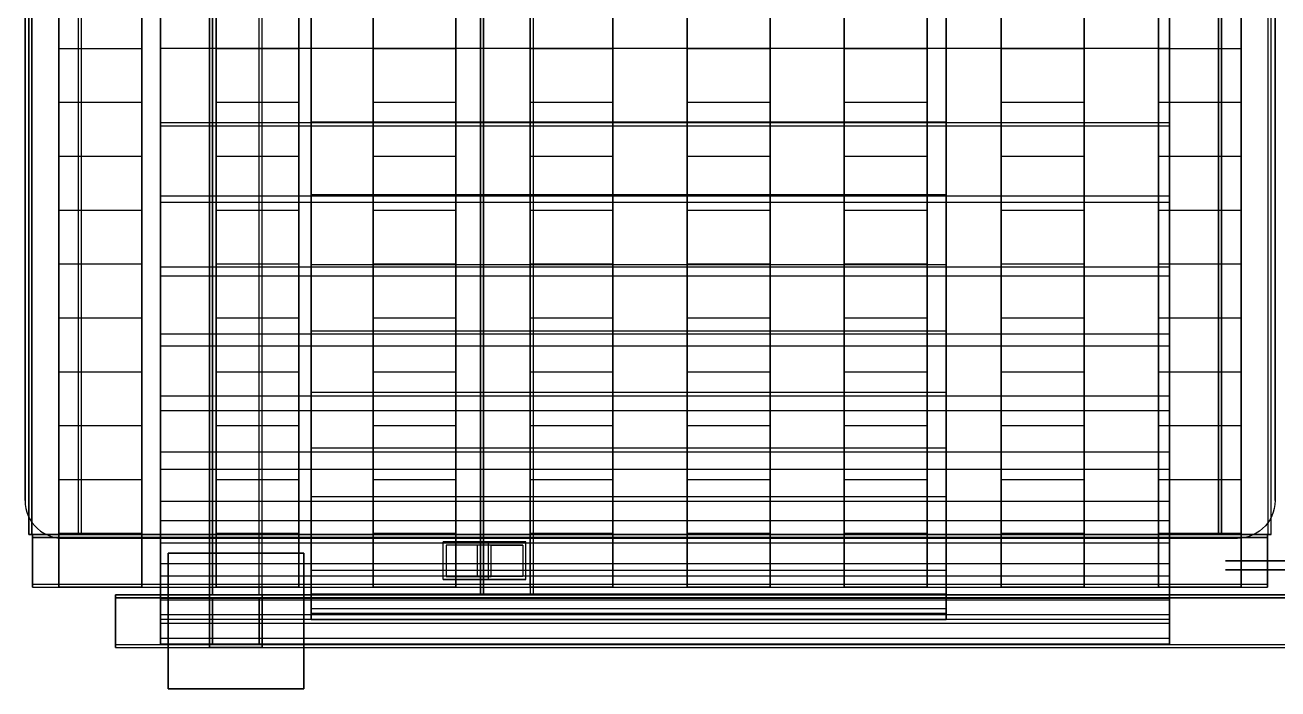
# Model space of a CAD drawing. Header units: millimetres. Extents: x -840 to 1340, y -435 to 456.
# Drawn here: x -840 to -8, y -425 to 16 of the extents above; entities that cross this region are included whole.
import ezdxf

# ---------------------------------------------------------------- set-up
doc = ezdxf.new("R2010")
doc.units = ezdxf.units.MM
for name, color, linetype in [('B01', 7, 'Continuous'), ('B10', 7, 'Continuous'), ('B200', 7, 'Continuous'), ('B300', 7, 'Continuous'), ('B60', 7, 'Continuous'), ('C1', 7, 'Continuous'), ('EH0', 7, 'Continuous'), ('H000', 7, 'Continuous'), ('R010', 7, 'Continuous'), ('R020', 7, 'Continuous'), ('R021', 7, 'Continuous'), ('R1000', 7, 'Continuous'), ('R1001', 7, 'Continuous'), ('R1002', 7, 'Continuous'), ('R1003', 7, 'Continuous'), ('R1004', 7, 'Continuous'), ('R1005', 7, 'Continuous'), ('R1006', 7, 'Continuous'), ('R1007', 7, 'Continuous'), ('R200', 7, 'Continuous'), ('T00', 7, 'Continuous')]:
    doc.layers.add(name, color=color, linetype=linetype)

msp = doc.modelspace()

# ---------------------------------------------------------------- linework, layer by layer
at = {"layer": 'B01'}
for points in [[(1280, -362.5), (-780, -362.5)], [(-780, -362.5), (1280, -362.5)], [(-780, -362.5), (-780, -362.5)], [(-780, -362.5), (-780, -397.5)], [(-780, -397.5), (-780, -362.5)], [(1280, -364.5), (-780, -364.5)], [(-780, -364.5), (-780, -395.5)], [(-780, -364.5), (1280, -364.5)], [(-780, -395.5), (-780, -364.5)], [(-780, -364.5), (-780, -364.5)], [(-780, -395.5), (1280, -395.5)], [(-780, -395.5), (1280, -395.5)], [(-780, -395.5), (-780, -395.5)], [(-780, -397.5), (1280, -397.5)], [(-780, -397.5), (1280, -397.5)], [(-780, -397.5), (-780, -397.5)]]:
    msp.add_lwpolyline(points, dxfattribs=at)
at = {"layer": 'B10'}
for points in [[(-717.5, 362.5), (-717.5, -362.5)], [(-717.5, -362.5), (-717.5, 362.5)], [(-715.5, 362.5), (-715.5, -362.5)], [(-715.5, -362.5), (-715.5, 362.5)], [(-684.5, -362.5), (-684.5, 362.5)], [(-684.5, -362.5), (-684.5, 362.5)], [(-682.5, -362.5), (-682.5, 362.5)], [(-682.5, -362.5), (-682.5, 362.5)], [(-717.5, -362.5), (-717.5, -362.5)], [(-717.5, -362.5), (-682.5, -362.5)], [(-682.5, -362.5), (-717.5, -362.5)], [(-715.5, -362.5), (-684.5, -362.5)], [(-684.5, -362.5), (-715.5, -362.5)], [(-715.5, -362.5), (-715.5, -362.5)], [(-684.5, -362.5), (-684.5, -362.5)], [(-682.5, -362.5), (-682.5, -362.5)]]:
    msp.add_lwpolyline(points, dxfattribs=at)
at = {"layer": 'B200'}
for points in [[(-717.5, -362.5), (-717.5, -362.5)], [(-682.5, -362.5), (-717.5, -362.5)], [(-717.5, -362.5), (-682.5, -362.5)], [(-717.5, -362.5), (-717.5, -397.5)], [(-717.5, -397.5), (-717.5, -362.5)], [(-715.5, -364.5), (-715.5, -364.5)], [(-715.5, -395.5), (-715.5, -364.5)], [(-715.5, -364.5), (-715.5, -395.5)], [(-715.5, -364.5), (-684.5, -364.5)], [(-684.5, -364.5), (-715.5, -364.5)], [(-684.5, -364.5), (-684.5, -364.5)], [(-684.5, -364.5), (-684.5, -395.5)], [(-684.5, -395.5), (-684.5, -364.5)], [(-682.5, -362.5), (-682.5, -362.5)], [(-682.5, -397.5), (-682.5, -362.5)], [(-682.5, -362.5), (-682.5, -397.5)], [(-717.5, -397.5), (-717.5, -397.5)], [(-717.5, -397.5), (-682.5, -397.5)], [(-682.5, -397.5), (-717.5, -397.5)], [(-715.5, -395.5), (-715.5, -395.5)], [(-684.5, -395.5), (-715.5, -395.5)], [(-715.5, -395.5), (-684.5, -395.5)], [(-684.5, -395.5), (-684.5, -395.5)], [(-682.5, -397.5), (-682.5, -397.5)]]:
    msp.add_lwpolyline(points, dxfattribs=at)
at = {"layer": 'B300'}
for points in [[(-745, -425), (-745, -335)], [(-745, -335), (-745, -335)], [(-745, -335), (-745, -425)], [(-655, -335), (-745, -335)], [(-745, -335), (-655, -335)], [(-655, -335), (-655, -425)], [(-655, -335), (-655, -335)], [(-655, -425), (-655, -335)], [(-745, -425), (-745, -425)], [(-745, -425), (-655, -425)], [(-655, -425), (-745, -425)], [(-655, -425), (-655, -425)]]:
    msp.add_lwpolyline(points, dxfattribs=at)
at = {"layer": 'B60'}
for points in [[(-537.5, 362.5), (-537.5, -362.5)], [(-537.5, -362.5), (-537.5, 362.5)], [(-535.5, 362.5), (-535.5, -362.5)], [(-535.5, -362.5), (-535.5, 362.5)], [(-504.5, -362.5), (-504.5, 362.5)], [(-504.5, -362.5), (-504.5, 362.5)], [(-502.5, -362.5), (-502.5, 362.5)], [(-502.5, -362.5), (-502.5, 362.5)], [(-537.5, -362.5), (-537.5, -362.5)], [(-537.5, -362.5), (-502.5, -362.5)], [(-502.5, -362.5), (-537.5, -362.5)], [(-535.5, -362.5), (-504.5, -362.5)], [(-504.5, -362.5), (-535.5, -362.5)], [(-535.5, -362.5), (-535.5, -362.5)], [(-504.5, -362.5), (-504.5, -362.5)], [(-502.5, -362.5), (-502.5, -362.5)]]:
    msp.add_lwpolyline(points, dxfattribs=at)
at = {"layer": 'C1'}
for points in [[(-750, 51.56), (-750, 0)], [(-80, 0), (-80, 51.56)], [(-750, 0), (-750, 49.47)], [(-80, 49.47), (-80, 0)], [(-80, 0), (-750, 0)], [(-750, 0), (-750, -51.56)], [(-80, 0), (-750, 0)], [(-750, -49.47), (-750, 0)], [(-80, -51.56), (-80, 0)], [(-80, 0), (-80, -49.47)], [(-80, -49.47), (-750, -49.47)], [(-750, -98.09), (-750, -49.47)], [(-80, -49.47), (-80, -98.09)], [(-80, -51.56), (-750, -51.56)], [(-750, -51.56), (-750, -102.23)], [(-80, -102.23), (-80, -51.56)], [(-80, -98.09), (-750, -98.09)], [(-750, -145.04), (-750, -98.09)], [(-80, -98.09), (-80, -145.04)], [(-80, -102.23), (-750, -102.23)], [(-750, -102.23), (-750, -151.16)], [(-80, -151.16), (-80, -102.23)], [(-80, -145.04), (-750, -145.04)], [(-750, -189.5), (-750, -145.04)], [(-80, -145.04), (-80, -189.5)], [(-80, -151.16), (-750, -151.16)], [(-750, -151.16), (-750, -197.5)], [(-80, -197.5), (-80, -151.16)], [(-80, -189.5), (-750, -189.5)], [(-750, -230.72), (-750, -189.5)], [(-80, -189.5), (-80, -230.72)], [(-80, -197.5), (-750, -197.5)], [(-750, -197.5), (-750, -240.46)], [(-80, -240.46), (-80, -197.5)], [(-80, -230.72), (-750, -230.72)], [(-750, -267.99), (-750, -230.72)], [(-80, -230.72), (-80, -267.99)], [(-80, -240.46), (-750, -240.46)], [(-750, -240.46), (-750, -279.31)], [(-80, -279.31), (-80, -240.46)], [(-80, -267.99), (-750, -267.99)], [(-750, -300.68), (-750, -267.99)], [(-80, -267.99), (-80, -300.68)], [(-80, -279.31), (-750, -279.31)], [(-750, -279.31), (-750, -313.37)], [(-80, -313.37), (-80, -279.31)], [(-80, -300.68), (-750, -300.68)], [(-750, -328.22), (-750, -300.68)], [(-80, -300.68), (-80, -328.22)], [(-80, -313.37), (-750, -313.37)], [(-750, -313.37), (-750, -342.08)], [(-80, -342.08), (-80, -313.37)], [(-80, -328.22), (-750, -328.22)], [(-750, -350.15), (-750, -328.22)], [(-80, -328.22), (-80, -350.15)], [(-80, -342.08), (-750, -342.08)], [(-750, -342.08), (-750, -364.93)], [(-80, -364.93), (-80, -342.08)], [(-80, -350.15), (-750, -350.15)], [(-750, -366.09), (-750, -350.15)], [(-80, -350.15), (-80, -366.09)], [(-80, -364.93), (-750, -364.93)], [(-750, -364.93), (-750, -381.54)], [(-80, -381.54), (-80, -364.93)], [(-80, -366.09), (-750, -366.09)], [(-750, -375.76), (-750, -366.09)], [(-80, -366.09), (-80, -375.76)], [(-80, -375.76), (-750, -375.76)], [(-750, -379), (-750, -375.76)], [(-80, -379), (-750, -379)], [(-750, -395), (-750, -379)], [(-80, -381.54), (-750, -381.54)], [(-750, -381.54), (-750, -391.62)], [(-80, -375.76), (-80, -379)], [(-80, -379), (-80, -395)], [(-80, -391.62), (-80, -381.54)], [(-80, -391.62), (-750, -391.62)], [(-750, -391.62), (-750, -395)], [(-750, -395), (-80, -395)], [(-80, -395), (-80, -391.62)]]:
    msp.add_lwpolyline(points, dxfattribs=at)
at = {"layer": 'EH0'}
for points in [[(-650, 49.47), (-650, 0)], [(-650, 0), (-650, 48.95)], [(-228.47, 0), (-228.47, 49.47)], [(-228.47, 48.95), (-228.47, 0)], [(-228.47, 0), (-650, 0)], [(-650, 0), (-650, -49.47)], [(-228.47, 0), (-650, 0)], [(-650, -48.95), (-650, 0)], [(-228.47, -49.47), (-228.47, 0)], [(-228.47, 0), (-228.47, -48.95)], [(-228.47, -48.95), (-650, -48.95)], [(-650, -97.06), (-650, -48.95)], [(-228.47, -49.47), (-650, -49.47)], [(-650, -49.47), (-650, -98.09)], [(-228.47, -48.95), (-228.47, -97.06)], [(-228.47, -98.09), (-228.47, -49.47)], [(-228.47, -97.06), (-650, -97.06)], [(-650, -143.51), (-650, -97.06)], [(-228.47, -98.09), (-650, -98.09)], [(-650, -98.09), (-650, -145.04)], [(-228.47, -97.06), (-228.47, -143.51)], [(-228.47, -145.04), (-228.47, -98.09)], [(-228.47, -143.51), (-650, -143.51)], [(-650, -187.5), (-650, -143.51)], [(-228.47, -145.04), (-650, -145.04)], [(-650, -145.04), (-650, -189.5)], [(-228.47, -143.51), (-228.47, -187.5)], [(-228.47, -189.5), (-228.47, -145.04)], [(-228.47, -187.5), (-650, -187.5)], [(-650, -228.29), (-650, -187.5)], [(-228.47, -189.5), (-650, -189.5)], [(-650, -189.5), (-650, -230.72)], [(-228.47, -187.5), (-228.47, -228.29)], [(-228.47, -230.72), (-228.47, -189.5)], [(-228.47, -228.29), (-650, -228.29)], [(-650, -265.17), (-650, -228.29)], [(-228.47, -230.72), (-650, -230.72)], [(-650, -230.72), (-650, -267.99)], [(-228.47, -228.29), (-228.47, -265.17)], [(-228.47, -267.99), (-228.47, -230.72)], [(-228.47, -265.17), (-650, -265.17)], [(-650, -297.51), (-650, -265.17)], [(-228.47, -265.17), (-228.47, -297.51)], [(-228.47, -267.99), (-650, -267.99)], [(-650, -267.99), (-650, -300.68)], [(-228.47, -300.68), (-228.47, -267.99)], [(-228.47, -297.51), (-650, -297.51)], [(-650, -324.76), (-650, -297.51)], [(-228.47, -297.51), (-228.47, -324.76)], [(-228.47, -300.68), (-650, -300.68)], [(-650, -300.68), (-650, -328.22)], [(-228.47, -328.22), (-228.47, -300.68)], [(-228.47, -324.76), (-650, -324.76)], [(-650, -346.45), (-650, -324.76)], [(-228.47, -328.22), (-650, -328.22)], [(-650, -328.22), (-650, -350.15)], [(-228.47, -324.76), (-228.47, -346.45)], [(-228.47, -350.15), (-228.47, -328.22)], [(-228.47, -346.45), (-650, -346.45)], [(-650, -362.22), (-650, -346.45)], [(-228.47, -346.45), (-228.47, -362.22)], [(-228.47, -350.15), (-650, -350.15)], [(-650, -350.15), (-650, -366.09)], [(-228.47, -366.09), (-228.47, -350.15)], [(-228.47, -362.22), (-650, -362.22)], [(-650, -371.79), (-650, -362.22)], [(-228.47, -362.22), (-228.47, -371.79)], [(-228.47, -366.09), (-650, -366.09)], [(-650, -366.09), (-650, -375.76)], [(-228.47, -371.79), (-650, -371.79)], [(-650, -375), (-650, -371.79)], [(-228.47, -375.76), (-228.47, -366.09)], [(-228.47, -371.79), (-228.47, -375)], [(-228.47, -375), (-650, -375)], [(-650, -379), (-650, -375)], [(-228.47, -375.76), (-650, -375.76)], [(-650, -375.76), (-650, -379)], [(-650, -379), (-228.47, -379)], [(-228.47, -375), (-228.47, -379)], [(-228.47, -379), (-228.47, -375.76)]]:
    msp.add_lwpolyline(points, dxfattribs=at)
at = {"layer": 'H000'}
for points in [[(43, -340), (39.73, -340), (30.41, -340), (16.46, -340), (0, -340), (-16.46, -340), (-30.41, -340), (-39.73, -340), (-43, -340), (-39.73, -340), (-30.41, -340), (-16.46, -340), (0, -340), (16.46, -340), (30.41, -340), (39.73, -340)], [(43, -346), (39.73, -346), (30.41, -346), (16.46, -346), (0, -346), (-16.46, -346), (-30.41, -346), (-39.73, -346), (-43, -346), (-39.73, -346), (-30.41, -346), (-16.46, -346), (0, -346), (16.46, -346), (30.41, -346), (39.73, -346)]]:
    msp.add_lwpolyline(points, dxfattribs=at)
at = {"layer": 'R010'}
for points in [[(-15, -322.5), (-835, -322.5)], [(-835, -322.5), (-15, -322.5)], [(-835, -322.5), (-835, -322.5)], [(-835, -322.5), (-835, -357.5)], [(-835, -357.5), (-835, -322.5)], [(-15, -322.5), (-15, -322.5)], [(-15, -357.5), (-15, -322.5)], [(-15, -322.5), (-15, -357.5)], [(-15, -324.5), (-835, -324.5)], [(-835, -324.5), (-835, -355.5)], [(-835, -324.5), (-15, -324.5)], [(-835, -355.5), (-835, -324.5)], [(-835, -324.5), (-835, -324.5)], [(-15, -355.5), (-15, -324.5)], [(-15, -324.5), (-15, -355.5)], [(-15, -324.5), (-15, -324.5)], [(-835, -355.5), (-15, -355.5)], [(-835, -355.5), (-15, -355.5)], [(-835, -355.5), (-835, -355.5)], [(-835, -357.5), (-15, -357.5)], [(-835, -357.5), (-15, -357.5)], [(-835, -357.5), (-835, -357.5)], [(-15, -355.5), (-15, -355.5)], [(-15, -357.5), (-15, -357.5)]]:
    msp.add_lwpolyline(points, dxfattribs=at)
at = {"layer": 'R020'}
for points in [[(-837.5, 322.5), (-837.5, -322.5)], [(-837.5, -322.5), (-837.5, 322.5)], [(-835.5, 322.5), (-835.5, -322.5)], [(-835.5, -322.5), (-835.5, 322.5)], [(-804.5, -322.5), (-804.5, 322.5)], [(-804.5, -322.5), (-804.5, 322.5)], [(-802.5, -322.5), (-802.5, 322.5)], [(-802.5, -322.5), (-802.5, 322.5)], [(-837.5, -322.5), (-837.5, -322.5)], [(-837.5, -322.5), (-802.5, -322.5)], [(-802.5, -322.5), (-837.5, -322.5)], [(-835.5, -322.5), (-804.5, -322.5)], [(-804.5, -322.5), (-835.5, -322.5)], [(-835.5, -322.5), (-835.5, -322.5)], [(-804.5, -322.5), (-804.5, -322.5)], [(-802.5, -322.5), (-802.5, -322.5)]]:
    msp.add_lwpolyline(points, dxfattribs=at)
at = {"layer": 'R021'}
for points in [[(-47.5, 322.5), (-47.5, -322.5)], [(-47.5, -322.5), (-47.5, 322.5)], [(-45.5, 322.5), (-45.5, -322.5)], [(-45.5, -322.5), (-45.5, 322.5)], [(-14.5, -322.5), (-14.5, 322.5)], [(-14.5, -322.5), (-14.5, 322.5)], [(-12.5, -322.5), (-12.5, 322.5)], [(-12.5, -322.5), (-12.5, 322.5)], [(-47.5, -322.5), (-47.5, -322.5)], [(-47.5, -322.5), (-12.5, -322.5)], [(-12.5, -322.5), (-47.5, -322.5)], [(-45.5, -322.5), (-14.5, -322.5)], [(-14.5, -322.5), (-45.5, -322.5)], [(-45.5, -322.5), (-45.5, -322.5)], [(-14.5, -322.5), (-14.5, -322.5)], [(-12.5, -322.5), (-12.5, -322.5)]]:
    msp.add_lwpolyline(points, dxfattribs=at)
at = {"layer": 'R1000'}
for points in [[(-817.5, 0), (-817.5, 35.75)], [(-817.5, 35.75), (-817.5, 0)], [(-762.5, 35.75), (-762.5, 0)], [(-762.5, 0), (-762.5, 35.75)], [(-817.5, 0), (-762.5, 0)], [(-817.5, -35.75), (-817.5, 0)], [(-817.5, 0), (-762.5, 0)], [(-817.5, 0), (-817.5, -35.75)], [(-762.5, 0), (-762.5, -35.75)], [(-762.5, -35.75), (-762.5, 0)], [(-817.5, -35.75), (-762.5, -35.75)], [(-817.5, -71.5), (-817.5, -35.75)], [(-817.5, -35.75), (-762.5, -35.75)], [(-817.5, -35.75), (-817.5, -71.5)], [(-762.5, -35.75), (-762.5, -71.5)], [(-762.5, -71.5), (-762.5, -35.75)], [(-817.5, -71.5), (-762.5, -71.5)], [(-817.5, -107.25), (-817.5, -71.5)], [(-817.5, -71.5), (-762.5, -71.5)], [(-817.5, -71.5), (-817.5, -107.25)], [(-762.5, -71.5), (-762.5, -107.25)], [(-762.5, -107.25), (-762.5, -71.5)], [(-817.5, -107.25), (-762.5, -107.25)], [(-817.5, -143), (-817.5, -107.25)], [(-817.5, -107.25), (-762.5, -107.25)], [(-817.5, -107.25), (-817.5, -143)], [(-762.5, -107.25), (-762.5, -143)], [(-762.5, -143), (-762.5, -107.25)], [(-817.5, -143), (-762.5, -143)], [(-817.5, -178.75), (-817.5, -143)], [(-817.5, -143), (-762.5, -143)], [(-817.5, -143), (-817.5, -178.75)], [(-762.5, -143), (-762.5, -178.75)], [(-762.5, -178.75), (-762.5, -143)], [(-817.5, -178.75), (-762.5, -178.75)], [(-817.5, -214.5), (-817.5, -178.75)], [(-817.5, -178.75), (-762.5, -178.75)], [(-817.5, -178.75), (-817.5, -214.5)], [(-762.5, -178.75), (-762.5, -214.5)], [(-762.5, -214.5), (-762.5, -178.75)], [(-817.5, -214.5), (-762.5, -214.5)], [(-817.5, -250.25), (-817.5, -214.5)], [(-817.5, -214.5), (-762.5, -214.5)], [(-817.5, -214.5), (-817.5, -250.25)], [(-762.5, -214.5), (-762.5, -250.25)], [(-762.5, -250.25), (-762.5, -214.5)], [(-817.5, -250.25), (-762.5, -250.25)], [(-817.5, -286), (-817.5, -250.25)], [(-817.5, -250.25), (-762.5, -250.25)], [(-817.5, -250.25), (-817.5, -286)], [(-762.5, -250.25), (-762.5, -286)], [(-762.5, -286), (-762.5, -250.25)], [(-817.5, -286), (-762.5, -286)], [(-817.5, -321.75), (-817.5, -286)], [(-817.5, -286), (-762.5, -286)], [(-817.5, -286), (-817.5, -321.75)], [(-762.5, -286), (-762.5, -321.75)], [(-762.5, -321.75), (-762.5, -286)], [(-817.5, -321.75), (-762.5, -321.75)], [(-817.5, -357.5), (-817.5, -321.75)], [(-817.5, -321.75), (-762.5, -321.75)], [(-817.5, -321.75), (-817.5, -357.5)], [(-762.5, -321.75), (-762.5, -357.5)], [(-762.5, -357.5), (-762.5, -321.75)], [(-762.5, -357.5), (-817.5, -357.5)], [(-817.5, -357.5), (-762.5, -357.5)], [(-817.5, -357.5), (-817.5, -357.5)], [(-762.5, -357.5), (-762.5, -357.5)]]:
    msp.add_lwpolyline(points, dxfattribs=at)
at = {"layer": 'R1001'}
for points in [[(-713.21, 0), (-713.21, 35.75)], [(-713.21, 35.75), (-713.21, 0)], [(-658.21, 35.75), (-658.21, 0)], [(-658.21, 0), (-658.21, 35.75)], [(-713.21, 0), (-658.21, 0)], [(-713.21, -35.75), (-713.21, 0)], [(-713.21, 0), (-658.21, 0)], [(-713.21, 0), (-713.21, -35.75)], [(-658.21, 0), (-658.21, -35.75)], [(-658.21, -35.75), (-658.21, 0)], [(-713.21, -35.75), (-658.21, -35.75)], [(-713.21, -71.5), (-713.21, -35.75)], [(-713.21, -35.75), (-658.21, -35.75)], [(-713.21, -35.75), (-713.21, -71.5)], [(-658.21, -35.75), (-658.21, -71.5)], [(-658.21, -71.5), (-658.21, -35.75)], [(-713.21, -71.5), (-658.21, -71.5)], [(-713.21, -107.25), (-713.21, -71.5)], [(-713.21, -71.5), (-658.21, -71.5)], [(-713.21, -71.5), (-713.21, -107.25)], [(-658.21, -71.5), (-658.21, -107.25)], [(-658.21, -107.25), (-658.21, -71.5)], [(-713.21, -107.25), (-658.21, -107.25)], [(-713.21, -143), (-713.21, -107.25)], [(-713.21, -107.25), (-658.21, -107.25)], [(-713.21, -107.25), (-713.21, -143)], [(-658.21, -107.25), (-658.21, -143)], [(-658.21, -143), (-658.21, -107.25)], [(-713.21, -143), (-658.21, -143)], [(-713.21, -178.75), (-713.21, -143)], [(-713.21, -143), (-658.21, -143)], [(-713.21, -143), (-713.21, -178.75)], [(-658.21, -143), (-658.21, -178.75)], [(-658.21, -178.75), (-658.21, -143)], [(-713.21, -178.75), (-658.21, -178.75)], [(-713.21, -214.5), (-713.21, -178.75)], [(-713.21, -178.75), (-658.21, -178.75)], [(-713.21, -178.75), (-713.21, -214.5)], [(-658.21, -178.75), (-658.21, -214.5)], [(-658.21, -214.5), (-658.21, -178.75)], [(-713.21, -214.5), (-658.21, -214.5)], [(-713.21, -250.25), (-713.21, -214.5)], [(-713.21, -214.5), (-658.21, -214.5)], [(-713.21, -214.5), (-713.21, -250.25)], [(-658.21, -214.5), (-658.21, -250.25)], [(-658.21, -250.25), (-658.21, -214.5)], [(-713.21, -250.25), (-658.21, -250.25)], [(-713.21, -286), (-713.21, -250.25)], [(-713.21, -250.25), (-658.21, -250.25)], [(-713.21, -250.25), (-713.21, -286)], [(-658.21, -250.25), (-658.21, -286)], [(-658.21, -286), (-658.21, -250.25)], [(-713.21, -286), (-658.21, -286)], [(-713.21, -321.75), (-713.21, -286)], [(-713.21, -286), (-658.21, -286)], [(-713.21, -286), (-713.21, -321.75)], [(-658.21, -286), (-658.21, -321.75)], [(-658.21, -321.75), (-658.21, -286)], [(-713.21, -321.75), (-658.21, -321.75)], [(-713.21, -357.5), (-713.21, -321.75)], [(-713.21, -321.75), (-658.21, -321.75)], [(-713.21, -321.75), (-713.21, -357.5)], [(-658.21, -321.75), (-658.21, -357.5)], [(-658.21, -357.5), (-658.21, -321.75)], [(-658.21, -357.5), (-713.21, -357.5)], [(-713.21, -357.5), (-658.21, -357.5)], [(-713.21, -357.5), (-713.21, -357.5)], [(-658.21, -357.5), (-658.21, -357.5)]]:
    msp.add_lwpolyline(points, dxfattribs=at)
at = {"layer": 'R1002'}
for points in [[(-608.93, 0), (-608.93, 35.75)], [(-608.93, 35.75), (-608.93, 0)], [(-553.93, 35.75), (-553.93, 0)], [(-553.93, 0), (-553.93, 35.75)], [(-608.93, 0), (-553.93, 0)], [(-608.93, -35.75), (-608.93, 0)], [(-608.93, 0), (-553.93, 0)], [(-608.93, 0), (-608.93, -35.75)], [(-553.93, 0), (-553.93, -35.75)], [(-553.93, -35.75), (-553.93, 0)], [(-608.93, -35.75), (-553.93, -35.75)], [(-608.93, -71.5), (-608.93, -35.75)], [(-608.93, -35.75), (-553.93, -35.75)], [(-608.93, -35.75), (-608.93, -71.5)], [(-553.93, -35.75), (-553.93, -71.5)], [(-553.93, -71.5), (-553.93, -35.75)], [(-608.93, -71.5), (-553.93, -71.5)], [(-608.93, -107.25), (-608.93, -71.5)], [(-608.93, -71.5), (-553.93, -71.5)], [(-608.93, -71.5), (-608.93, -107.25)], [(-553.93, -71.5), (-553.93, -107.25)], [(-553.93, -107.25), (-553.93, -71.5)], [(-608.93, -107.25), (-553.93, -107.25)], [(-608.93, -143), (-608.93, -107.25)], [(-608.93, -107.25), (-553.93, -107.25)], [(-608.93, -107.25), (-608.93, -143)], [(-553.93, -107.25), (-553.93, -143)], [(-553.93, -143), (-553.93, -107.25)], [(-608.93, -143), (-553.93, -143)], [(-608.93, -178.75), (-608.93, -143)], [(-608.93, -143), (-553.93, -143)], [(-608.93, -143), (-608.93, -178.75)], [(-553.93, -143), (-553.93, -178.75)], [(-553.93, -178.75), (-553.93, -143)], [(-608.93, -178.75), (-553.93, -178.75)], [(-608.93, -214.5), (-608.93, -178.75)], [(-608.93, -178.75), (-553.93, -178.75)], [(-608.93, -178.75), (-608.93, -214.5)], [(-553.93, -178.75), (-553.93, -214.5)], [(-553.93, -214.5), (-553.93, -178.75)], [(-608.93, -214.5), (-553.93, -214.5)], [(-608.93, -250.25), (-608.93, -214.5)], [(-608.93, -214.5), (-553.93, -214.5)], [(-608.93, -214.5), (-608.93, -250.25)], [(-553.93, -214.5), (-553.93, -250.25)], [(-553.93, -250.25), (-553.93, -214.5)], [(-608.93, -250.25), (-553.93, -250.25)], [(-608.93, -286), (-608.93, -250.25)], [(-608.93, -250.25), (-553.93, -250.25)], [(-608.93, -250.25), (-608.93, -286)], [(-553.93, -250.25), (-553.93, -286)], [(-553.93, -286), (-553.93, -250.25)], [(-608.93, -286), (-553.93, -286)], [(-608.93, -321.75), (-608.93, -286)], [(-608.93, -286), (-553.93, -286)], [(-608.93, -286), (-608.93, -321.75)], [(-553.93, -286), (-553.93, -321.75)], [(-553.93, -321.75), (-553.93, -286)], [(-608.93, -321.75), (-553.93, -321.75)], [(-608.93, -357.5), (-608.93, -321.75)], [(-608.93, -321.75), (-553.93, -321.75)], [(-608.93, -321.75), (-608.93, -357.5)], [(-553.93, -321.75), (-553.93, -357.5)], [(-553.93, -357.5), (-553.93, -321.75)], [(-553.93, -357.5), (-608.93, -357.5)], [(-608.93, -357.5), (-553.93, -357.5)], [(-608.93, -357.5), (-608.93, -357.5)], [(-553.93, -357.5), (-553.93, -357.5)]]:
    msp.add_lwpolyline(points, dxfattribs=at)
at = {"layer": 'R1003'}
for points in [[(-504.64, 0), (-504.64, 35.75)], [(-504.64, 35.75), (-504.64, 0)], [(-449.64, 35.75), (-449.64, 0)], [(-449.64, 0), (-449.64, 35.75)], [(-504.64, 0), (-449.64, 0)], [(-504.64, -35.75), (-504.64, 0)], [(-504.64, 0), (-449.64, 0)], [(-504.64, 0), (-504.64, -35.75)], [(-449.64, 0), (-449.64, -35.75)], [(-449.64, -35.75), (-449.64, 0)], [(-504.64, -35.75), (-449.64, -35.75)], [(-504.64, -71.5), (-504.64, -35.75)], [(-504.64, -35.75), (-449.64, -35.75)], [(-504.64, -35.75), (-504.64, -71.5)], [(-449.64, -35.75), (-449.64, -71.5)], [(-449.64, -71.5), (-449.64, -35.75)], [(-504.64, -71.5), (-449.64, -71.5)], [(-504.64, -107.25), (-504.64, -71.5)], [(-504.64, -71.5), (-449.64, -71.5)], [(-504.64, -71.5), (-504.64, -107.25)], [(-449.64, -71.5), (-449.64, -107.25)], [(-449.64, -107.25), (-449.64, -71.5)], [(-504.64, -107.25), (-449.64, -107.25)], [(-504.64, -143), (-504.64, -107.25)], [(-504.64, -107.25), (-449.64, -107.25)], [(-504.64, -107.25), (-504.64, -143)], [(-449.64, -107.25), (-449.64, -143)], [(-449.64, -143), (-449.64, -107.25)], [(-504.64, -143), (-449.64, -143)], [(-504.64, -178.75), (-504.64, -143)], [(-504.64, -143), (-449.64, -143)], [(-504.64, -143), (-504.64, -178.75)], [(-449.64, -143), (-449.64, -178.75)], [(-449.64, -178.75), (-449.64, -143)], [(-504.64, -178.75), (-449.64, -178.75)], [(-504.64, -214.5), (-504.64, -178.75)], [(-504.64, -178.75), (-449.64, -178.75)], [(-504.64, -178.75), (-504.64, -214.5)], [(-449.64, -178.75), (-449.64, -214.5)], [(-449.64, -214.5), (-449.64, -178.75)], [(-504.64, -214.5), (-449.64, -214.5)], [(-504.64, -250.25), (-504.64, -214.5)], [(-504.64, -214.5), (-449.64, -214.5)], [(-504.64, -214.5), (-504.64, -250.25)], [(-449.64, -214.5), (-449.64, -250.25)], [(-449.64, -250.25), (-449.64, -214.5)], [(-504.64, -250.25), (-449.64, -250.25)], [(-504.64, -286), (-504.64, -250.25)], [(-504.64, -250.25), (-449.64, -250.25)], [(-504.64, -250.25), (-504.64, -286)], [(-449.64, -250.25), (-449.64, -286)], [(-449.64, -286), (-449.64, -250.25)], [(-504.64, -286), (-449.64, -286)], [(-504.64, -321.75), (-504.64, -286)], [(-504.64, -286), (-449.64, -286)], [(-504.64, -286), (-504.64, -321.75)], [(-449.64, -286), (-449.64, -321.75)], [(-449.64, -321.75), (-449.64, -286)], [(-504.64, -321.75), (-449.64, -321.75)], [(-504.64, -357.5), (-504.64, -321.75)], [(-504.64, -321.75), (-449.64, -321.75)], [(-504.64, -321.75), (-504.64, -357.5)], [(-449.64, -321.75), (-449.64, -357.5)], [(-449.64, -357.5), (-449.64, -321.75)], [(-449.64, -357.5), (-504.64, -357.5)], [(-504.64, -357.5), (-449.64, -357.5)], [(-504.64, -357.5), (-504.64, -357.5)], [(-449.64, -357.5), (-449.64, -357.5)]]:
    msp.add_lwpolyline(points, dxfattribs=at)
at = {"layer": 'R1004'}
for points in [[(-400.36, 0), (-400.36, 35.75)], [(-400.36, 35.75), (-400.36, 0)], [(-345.36, 35.75), (-345.36, 0)], [(-345.36, 0), (-345.36, 35.75)], [(-400.36, 0), (-345.36, 0)], [(-400.36, -35.75), (-400.36, 0)], [(-400.36, 0), (-345.36, 0)], [(-400.36, 0), (-400.36, -35.75)], [(-345.36, 0), (-345.36, -35.75)], [(-345.36, -35.75), (-345.36, 0)], [(-400.36, -35.75), (-345.36, -35.75)], [(-400.36, -71.5), (-400.36, -35.75)], [(-400.36, -35.75), (-345.36, -35.75)], [(-400.36, -35.75), (-400.36, -71.5)], [(-345.36, -35.75), (-345.36, -71.5)], [(-345.36, -71.5), (-345.36, -35.75)], [(-400.36, -71.5), (-345.36, -71.5)], [(-400.36, -107.25), (-400.36, -71.5)], [(-400.36, -71.5), (-345.36, -71.5)], [(-400.36, -71.5), (-400.36, -107.25)], [(-345.36, -71.5), (-345.36, -107.25)], [(-345.36, -107.25), (-345.36, -71.5)], [(-400.36, -107.25), (-345.36, -107.25)], [(-400.36, -143), (-400.36, -107.25)], [(-400.36, -107.25), (-345.36, -107.25)], [(-400.36, -107.25), (-400.36, -143)], [(-345.36, -107.25), (-345.36, -143)], [(-345.36, -143), (-345.36, -107.25)], [(-400.36, -143), (-345.36, -143)], [(-400.36, -178.75), (-400.36, -143)], [(-400.36, -143), (-345.36, -143)], [(-400.36, -143), (-400.36, -178.75)], [(-345.36, -143), (-345.36, -178.75)], [(-345.36, -178.75), (-345.36, -143)], [(-400.36, -178.75), (-345.36, -178.75)], [(-400.36, -214.5), (-400.36, -178.75)], [(-400.36, -178.75), (-345.36, -178.75)], [(-400.36, -178.75), (-400.36, -214.5)], [(-345.36, -178.75), (-345.36, -214.5)], [(-345.36, -214.5), (-345.36, -178.75)], [(-400.36, -214.5), (-345.36, -214.5)], [(-400.36, -250.25), (-400.36, -214.5)], [(-400.36, -214.5), (-345.36, -214.5)], [(-400.36, -214.5), (-400.36, -250.25)], [(-345.36, -214.5), (-345.36, -250.25)], [(-345.36, -250.25), (-345.36, -214.5)], [(-400.36, -250.25), (-345.36, -250.25)], [(-400.36, -286), (-400.36, -250.25)], [(-400.36, -250.25), (-345.36, -250.25)], [(-400.36, -250.25), (-400.36, -286)], [(-345.36, -250.25), (-345.36, -286)], [(-345.36, -286), (-345.36, -250.25)], [(-400.36, -286), (-345.36, -286)], [(-400.36, -321.75), (-400.36, -286)], [(-400.36, -286), (-345.36, -286)], [(-400.36, -286), (-400.36, -321.75)], [(-345.36, -286), (-345.36, -321.75)], [(-345.36, -321.75), (-345.36, -286)], [(-400.36, -321.75), (-345.36, -321.75)], [(-400.36, -357.5), (-400.36, -321.75)], [(-400.36, -321.75), (-345.36, -321.75)], [(-400.36, -321.75), (-400.36, -357.5)], [(-345.36, -321.75), (-345.36, -357.5)], [(-345.36, -357.5), (-345.36, -321.75)], [(-345.36, -357.5), (-400.36, -357.5)], [(-400.36, -357.5), (-345.36, -357.5)], [(-400.36, -357.5), (-400.36, -357.5)], [(-345.36, -357.5), (-345.36, -357.5)]]:
    msp.add_lwpolyline(points, dxfattribs=at)
at = {"layer": 'R1005'}
for points in [[(-296.07, 0), (-296.07, 35.75)], [(-296.07, 35.75), (-296.07, 0)], [(-241.07, 35.75), (-241.07, 0)], [(-241.07, 0), (-241.07, 35.75)], [(-296.07, 0), (-241.07, 0)], [(-296.07, -35.75), (-296.07, 0)], [(-296.07, 0), (-241.07, 0)], [(-296.07, 0), (-296.07, -35.75)], [(-241.07, 0), (-241.07, -35.75)], [(-241.07, -35.75), (-241.07, 0)], [(-296.07, -35.75), (-241.07, -35.75)], [(-296.07, -71.5), (-296.07, -35.75)], [(-296.07, -35.75), (-241.07, -35.75)], [(-296.07, -35.75), (-296.07, -71.5)], [(-241.07, -35.75), (-241.07, -71.5)], [(-241.07, -71.5), (-241.07, -35.75)], [(-296.07, -71.5), (-241.07, -71.5)], [(-296.07, -107.25), (-296.07, -71.5)], [(-296.07, -71.5), (-241.07, -71.5)], [(-296.07, -71.5), (-296.07, -107.25)], [(-241.07, -71.5), (-241.07, -107.25)], [(-241.07, -107.25), (-241.07, -71.5)], [(-296.07, -107.25), (-241.07, -107.25)], [(-296.07, -143), (-296.07, -107.25)], [(-296.07, -107.25), (-241.07, -107.25)], [(-296.07, -107.25), (-296.07, -143)], [(-241.07, -107.25), (-241.07, -143)], [(-241.07, -143), (-241.07, -107.25)], [(-296.07, -143), (-241.07, -143)], [(-296.07, -178.75), (-296.07, -143)], [(-296.07, -143), (-241.07, -143)], [(-296.07, -143), (-296.07, -178.75)], [(-241.07, -143), (-241.07, -178.75)], [(-241.07, -178.75), (-241.07, -143)], [(-296.07, -178.75), (-241.07, -178.75)], [(-296.07, -214.5), (-296.07, -178.75)], [(-296.07, -178.75), (-241.07, -178.75)], [(-296.07, -178.75), (-296.07, -214.5)], [(-241.07, -178.75), (-241.07, -214.5)], [(-241.07, -214.5), (-241.07, -178.75)], [(-296.07, -214.5), (-241.07, -214.5)], [(-296.07, -250.25), (-296.07, -214.5)], [(-296.07, -214.5), (-241.07, -214.5)], [(-296.07, -214.5), (-296.07, -250.25)], [(-241.07, -214.5), (-241.07, -250.25)], [(-241.07, -250.25), (-241.07, -214.5)], [(-296.07, -250.25), (-241.07, -250.25)], [(-296.07, -286), (-296.07, -250.25)], [(-296.07, -250.25), (-241.07, -250.25)], [(-296.07, -250.25), (-296.07, -286)], [(-241.07, -250.25), (-241.07, -286)], [(-241.07, -286), (-241.07, -250.25)], [(-296.07, -286), (-241.07, -286)], [(-296.07, -321.75), (-296.07, -286)], [(-296.07, -286), (-241.07, -286)], [(-296.07, -286), (-296.07, -321.75)], [(-241.07, -286), (-241.07, -321.75)], [(-241.07, -321.75), (-241.07, -286)], [(-296.07, -321.75), (-241.07, -321.75)], [(-296.07, -357.5), (-296.07, -321.75)], [(-296.07, -321.75), (-241.07, -321.75)], [(-296.07, -321.75), (-296.07, -357.5)], [(-241.07, -321.75), (-241.07, -357.5)], [(-241.07, -357.5), (-241.07, -321.75)], [(-241.07, -357.5), (-296.07, -357.5)], [(-296.07, -357.5), (-241.07, -357.5)], [(-296.07, -357.5), (-296.07, -357.5)], [(-241.07, -357.5), (-241.07, -357.5)]]:
    msp.add_lwpolyline(points, dxfattribs=at)
at = {"layer": 'R1006'}
for points in [[(-191.79, 0), (-191.79, 35.75)], [(-191.79, 35.75), (-191.79, 0)], [(-136.79, 35.75), (-136.79, 0)], [(-136.79, 0), (-136.79, 35.75)], [(-191.79, 0), (-136.79, 0)], [(-191.79, -35.75), (-191.79, 0)], [(-191.79, 0), (-136.79, 0)], [(-191.79, 0), (-191.79, -35.75)], [(-136.79, 0), (-136.79, -35.75)], [(-136.79, -35.75), (-136.79, 0)], [(-191.79, -35.75), (-136.79, -35.75)], [(-191.79, -71.5), (-191.79, -35.75)], [(-191.79, -35.75), (-136.79, -35.75)], [(-191.79, -35.75), (-191.79, -71.5)], [(-136.79, -35.75), (-136.79, -71.5)], [(-136.79, -71.5), (-136.79, -35.75)], [(-191.79, -71.5), (-136.79, -71.5)], [(-191.79, -107.25), (-191.79, -71.5)], [(-191.79, -71.5), (-136.79, -71.5)], [(-191.79, -71.5), (-191.79, -107.25)], [(-136.79, -71.5), (-136.79, -107.25)], [(-136.79, -107.25), (-136.79, -71.5)], [(-191.79, -107.25), (-136.79, -107.25)], [(-191.79, -143), (-191.79, -107.25)], [(-191.79, -107.25), (-136.79, -107.25)], [(-191.79, -107.25), (-191.79, -143)], [(-136.79, -107.25), (-136.79, -143)], [(-136.79, -143), (-136.79, -107.25)], [(-191.79, -143), (-136.79, -143)], [(-191.79, -178.75), (-191.79, -143)], [(-191.79, -143), (-136.79, -143)], [(-191.79, -143), (-191.79, -178.75)], [(-136.79, -143), (-136.79, -178.75)], [(-136.79, -178.75), (-136.79, -143)], [(-191.79, -178.75), (-136.79, -178.75)], [(-191.79, -214.5), (-191.79, -178.75)], [(-191.79, -178.75), (-136.79, -178.75)], [(-191.79, -178.75), (-191.79, -214.5)], [(-136.79, -178.75), (-136.79, -214.5)], [(-136.79, -214.5), (-136.79, -178.75)], [(-191.79, -214.5), (-136.79, -214.5)], [(-191.79, -250.25), (-191.79, -214.5)], [(-191.79, -214.5), (-136.79, -214.5)], [(-191.79, -214.5), (-191.79, -250.25)], [(-136.79, -214.5), (-136.79, -250.25)], [(-136.79, -250.25), (-136.79, -214.5)], [(-191.79, -250.25), (-136.79, -250.25)], [(-191.79, -286), (-191.79, -250.25)], [(-191.79, -250.25), (-136.79, -250.25)], [(-191.79, -250.25), (-191.79, -286)], [(-136.79, -250.25), (-136.79, -286)], [(-136.79, -286), (-136.79, -250.25)], [(-191.79, -286), (-136.79, -286)], [(-191.79, -321.75), (-191.79, -286)], [(-191.79, -286), (-136.79, -286)], [(-191.79, -286), (-191.79, -321.75)], [(-136.79, -286), (-136.79, -321.75)], [(-136.79, -321.75), (-136.79, -286)], [(-191.79, -321.75), (-136.79, -321.75)], [(-191.79, -357.5), (-191.79, -321.75)], [(-191.79, -321.75), (-136.79, -321.75)], [(-191.79, -321.75), (-191.79, -357.5)], [(-136.79, -321.75), (-136.79, -357.5)], [(-136.79, -357.5), (-136.79, -321.75)], [(-136.79, -357.5), (-191.79, -357.5)], [(-191.79, -357.5), (-136.79, -357.5)], [(-191.79, -357.5), (-191.79, -357.5)], [(-136.79, -357.5), (-136.79, -357.5)]]:
    msp.add_lwpolyline(points, dxfattribs=at)
at = {"layer": 'R1007'}
for points in [[(-87.5, 0), (-87.5, 35.75)], [(-87.5, 35.75), (-87.5, 0)], [(-32.5, 35.75), (-32.5, 0)], [(-32.5, 0), (-32.5, 35.75)], [(-87.5, 0), (-32.5, 0)], [(-87.5, -35.75), (-87.5, 0)], [(-87.5, 0), (-32.5, 0)], [(-87.5, 0), (-87.5, -35.75)], [(-32.5, 0), (-32.5, -35.75)], [(-32.5, -35.75), (-32.5, 0)], [(-87.5, -35.75), (-32.5, -35.75)], [(-87.5, -71.5), (-87.5, -35.75)], [(-87.5, -35.75), (-32.5, -35.75)], [(-87.5, -35.75), (-87.5, -71.5)], [(-32.5, -35.75), (-32.5, -71.5)], [(-32.5, -71.5), (-32.5, -35.75)], [(-87.5, -71.5), (-32.5, -71.5)], [(-87.5, -107.25), (-87.5, -71.5)], [(-87.5, -71.5), (-32.5, -71.5)], [(-87.5, -71.5), (-87.5, -107.25)], [(-32.5, -71.5), (-32.5, -107.25)], [(-32.5, -107.25), (-32.5, -71.5)], [(-87.5, -107.25), (-32.5, -107.25)], [(-87.5, -143), (-87.5, -107.25)], [(-87.5, -107.25), (-32.5, -107.25)], [(-87.5, -107.25), (-87.5, -143)], [(-32.5, -107.25), (-32.5, -143)], [(-32.5, -143), (-32.5, -107.25)], [(-87.5, -143), (-32.5, -143)], [(-87.5, -178.75), (-87.5, -143)], [(-87.5, -143), (-32.5, -143)], [(-87.5, -143), (-87.5, -178.75)], [(-32.5, -143), (-32.5, -178.75)], [(-32.5, -178.75), (-32.5, -143)], [(-87.5, -178.75), (-32.5, -178.75)], [(-87.5, -214.5), (-87.5, -178.75)], [(-87.5, -178.75), (-32.5, -178.75)], [(-87.5, -178.75), (-87.5, -214.5)], [(-32.5, -178.75), (-32.5, -214.5)], [(-32.5, -214.5), (-32.5, -178.75)], [(-87.5, -214.5), (-32.5, -214.5)], [(-87.5, -250.25), (-87.5, -214.5)], [(-87.5, -214.5), (-32.5, -214.5)], [(-87.5, -214.5), (-87.5, -250.25)], [(-32.5, -214.5), (-32.5, -250.25)], [(-32.5, -250.25), (-32.5, -214.5)], [(-87.5, -250.25), (-32.5, -250.25)], [(-87.5, -286), (-87.5, -250.25)], [(-87.5, -250.25), (-32.5, -250.25)], [(-87.5, -250.25), (-87.5, -286)], [(-32.5, -250.25), (-32.5, -286)], [(-32.5, -286), (-32.5, -250.25)], [(-87.5, -286), (-32.5, -286)], [(-87.5, -321.75), (-87.5, -286)], [(-87.5, -286), (-32.5, -286)], [(-87.5, -286), (-87.5, -321.75)], [(-32.5, -286), (-32.5, -321.75)], [(-32.5, -321.75), (-32.5, -286)], [(-87.5, -321.75), (-32.5, -321.75)], [(-87.5, -357.5), (-87.5, -321.75)], [(-87.5, -321.75), (-32.5, -321.75)], [(-87.5, -321.75), (-87.5, -357.5)], [(-32.5, -321.75), (-32.5, -357.5)], [(-32.5, -357.5), (-32.5, -321.75)], [(-32.5, -357.5), (-87.5, -357.5)], [(-87.5, -357.5), (-32.5, -357.5)], [(-87.5, -357.5), (-87.5, -357.5)], [(-32.5, -357.5), (-32.5, -357.5)]]:
    msp.add_lwpolyline(points, dxfattribs=at)
at = {"layer": 'R200'}
for points in [[(-840, -300), (-840, 300)], [(-840, 300), (-840, -300)], [(-10, -300), (-10, 300)], [(-10, 300), (-10, -300)], [(-840, -300), (-840, -300)], [(-840, -300), (-839.86, -302.61), (-839.45, -305.2), (-838.78, -307.73), (-837.84, -310.17), (-836.65, -312.5), (-835.23, -314.69), (-833.58, -316.73), (-831.73, -318.58), (-829.69, -320.23), (-827.5, -321.65), (-825.17, -322.84), (-822.73, -323.78), (-820.2, -324.45), (-817.61, -324.86), (-815, -325)], [(-840, -300), (-839.86, -302.61), (-839.45, -305.2), (-838.78, -307.73), (-837.84, -310.17), (-836.65, -312.5), (-835.23, -314.69), (-833.58, -316.73), (-831.73, -318.58), (-829.69, -320.23), (-827.5, -321.65), (-825.17, -322.84), (-822.73, -323.78), (-820.2, -324.45), (-817.61, -324.86), (-815, -325)], [(-10, -300), (-10.14, -302.61), (-10.55, -305.2), (-11.22, -307.73), (-12.16, -310.17), (-13.35, -312.5), (-14.77, -314.69), (-16.42, -316.73), (-18.27, -318.58), (-20.31, -320.23), (-22.5, -321.65), (-24.83, -322.84), (-27.27, -323.78), (-29.8, -324.45), (-32.39, -324.86), (-35, -325)], [(-10, -300), (-10.14, -302.61), (-10.55, -305.2), (-11.22, -307.73), (-12.16, -310.17), (-13.35, -312.5), (-14.77, -314.69), (-16.42, -316.73), (-18.27, -318.58), (-20.31, -320.23), (-22.5, -321.65), (-24.83, -322.84), (-27.27, -323.78), (-29.8, -324.45), (-32.39, -324.86), (-35, -325)], [(-10, -300), (-10, -300)], [(-815, -325), (-35, -325)], [(-815, -325), (-815, -325)], [(-35, -325), (-815, -325)], [(-35, -325), (-35, -325)]]:
    msp.add_lwpolyline(points, dxfattribs=at)
at = {"layer": 'T00'}
for points in [[(-532.41, -327.5), (-562.41, -327.5)], [(-562.41, -327.5), (-537.59, -327.5)], [(-562.41, -352.5), (-562.41, -327.5)], [(-530.42, -329.5), (-560.42, -329.5)], [(-560.42, -329.5), (-560.42, -350.5)], [(-539.58, -329.5), (-560.42, -329.5)], [(-509.58, -329.5), (-539.58, -329.5)], [(-539.58, -350.5), (-539.58, -329.5)], [(-507.59, -327.5), (-537.59, -327.5)], [(-537.59, -327.5), (-537.59, -352.5)], [(-507.59, -327.5), (-532.41, -327.5)], [(-532.41, -327.5), (-532.41, -352.5)], [(-530.42, -350.5), (-530.42, -329.5)], [(-530.42, -329.5), (-509.58, -329.5)], [(-509.58, -329.5), (-509.58, -350.5)], [(-507.59, -352.5), (-507.59, -327.5)], [(-562.41, -352.5), (-532.41, -352.5)], [(-537.59, -352.5), (-562.41, -352.5)], [(-560.42, -350.5), (-530.42, -350.5)], [(-560.42, -350.5), (-539.58, -350.5)], [(-509.58, -350.5), (-539.58, -350.5)], [(-507.59, -352.5), (-537.59, -352.5)], [(-532.41, -352.5), (-507.59, -352.5)], [(-509.58, -350.5), (-530.42, -350.5)]]:
    msp.add_lwpolyline(points, dxfattribs=at)

doc.saveas('drawing.dxf')
